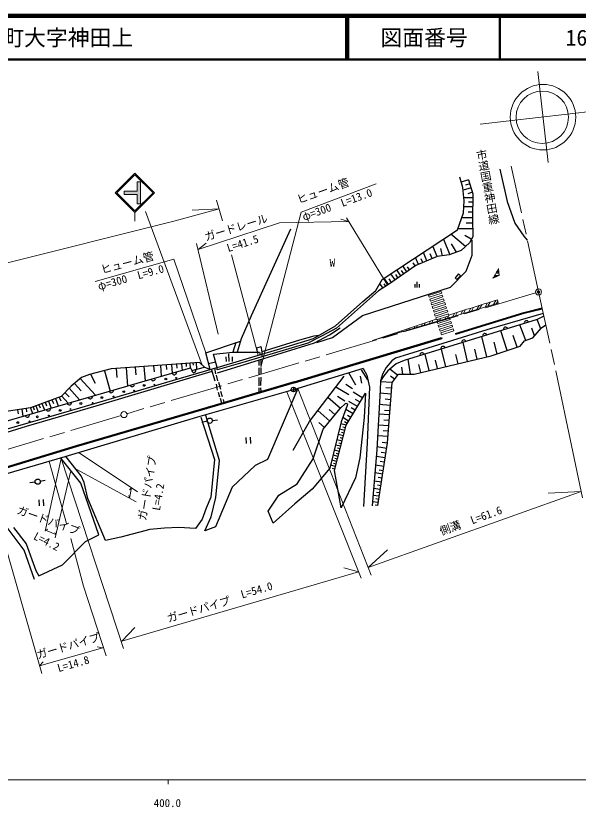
# Model space of a CAD drawing. Units: millimetres, scale not verified. Extents: x 40000 to 3743339, y -118363401 to 380000.
# Drawn here: x 433150 to 561897, y 198715 to 380000 of the extents above; entities that cross this region are included whole.
import ezdxf
from ezdxf.enums import TextEntityAlignment as Align

# ---------------------------------------------------------------- set-up
doc = ezdxf.new("R2010")
doc.units = ezdxf.units.MM
doc.header["$LTSCALE"] = 1000
doc.header["$PDMODE"] = 32
doc.header["$PDSIZE"] = 500
doc.linetypes.add('CHAIN', pattern=[18.5, 12, -1.5, 3.5, -1.5])
for name, color, linetype, lineweight in [('M-BGD', 7, 'Continuous', 25), ('M-BMK', 2, 'CHAIN', 13), ('M-BMK-SRVR', 3, 'Continuous', 13), ('M-STR-HTXT', 7, 'Continuous', 13), ('M-STR-STRC', 7, 'Continuous', 13), ('M-TTL', 2, 'Continuous', 140), ('M-TTL-BAND', 7, 'Continuous', 13), ('M-TTL-LINE', 7, 'Continuous', 50), ('M-TTL-TXT', 7, 'Continuous', 50)]:
    doc.layers.add(name, color=color, linetype=linetype, lineweight=lineweight)
doc.layers.add('M-OTRS', color=6, linetype='Continuous')
doc.styles.add('@ＭＳ ゴシック', font='')
doc.styles.add('ＭＳ ゴシック', font='')
doc.styles.get('@ＭＳ ゴシック').set_extended_font_data('@MS Gothic')
doc.styles.get('ＭＳ ゴシック').set_extended_font_data('MS Gothic')

msp = doc.modelspace()

# ---------------------------------------------------------------- hatches: boundary and pattern name
at = {"layer": 'M-STR-STRC'}
msp.add_hatch(color=256, dxfattribs=at).paths.add_polyline_path([(457918, 339836), (460917, 339836), (460917, 341961), (461667, 341961), (461667, 336961), (460917, 336961), (460917, 339086), (457917, 339086)])

# ---------------------------------------------------------------- linework, layer by layer
at = {"layer": 'M-BGD'}
for p, q in [((543983, 344856), (545643, 337488)), ((535520, 340686), (534790, 343010)), ((536814, 342412), (535142, 341890)), ((537097, 341507), (536137, 341207)), ((536814, 342412), (537810, 339226)), ((535786, 337600), (535520, 340686)), ((537380, 340602), (535576, 340038)), ((537697, 339587), (536621, 339250)), ((537810, 339226), (537677, 333518)), ((535653, 334845), (535786, 337600)), ((537789, 338311), (535723, 338325)), ((537765, 337277), (536784, 337283)), ((545643, 337488), (547368, 332510)), ((537741, 336242), (535721, 336256)), ((534259, 330962), (535653, 334845)), ((537682, 333727), (535257, 333743)), ((537711, 334985), (536721, 334991)), ((537694, 332469), (536286, 332478)), ((537677, 333518), (537744, 329402)), ((547368, 332510), (549426, 329523)), ((496009, 331145), (487048, 311265)), ((517034, 319612), (534259, 330962)), ((536110, 327184), (532761, 329975)), ((537715, 331211), (534356, 331234)), ((531033, 328836), (532506, 325277)), ((537424, 328819), (535939, 329672)), ((537744, 329402), (536980, 328008)), ((537662, 325205), (537662, 328573)), ((549426, 329523), (550257, 328579)), ((529646, 324889), (528637, 327258)), ((530856, 325053), (530463, 326702)), ((534064, 325858), (532869, 327764)), ((536980, 328008), (535089, 326216)), ((525339, 323055), (524665, 324640)), ((529646, 324889), (524734, 322798)), ((527277, 323880), (526452, 325818)), ((528461, 324384), (528003, 325461)), ((532334, 325254), (529646, 324889)), ((535089, 326216), (532334, 325254)), ((536238, 321471), (537662, 325205)), ((524734, 322798), (518494, 318483)), ((522650, 321357), (521733, 322708)), ((523067, 323587), (523031, 323640)), ((524612, 322714), (524135, 323417)), ((526308, 323468), (525933, 324348)), ((519969, 319503), (519011, 320915)), ((521318, 320436), (520381, 321817)), ((521984, 320896), (521479, 321641)), ((523307, 321811), (522816, 322535)), ((532696, 317812), (536238, 321471)), ((515574, 317089), (517034, 319612)), ((518449, 318452), (517468, 319898)), ((519160, 318944), (518634, 319719)), ((520644, 319969), (520124, 320735)), ((534516, 320863), (533702, 319982)), ((533702, 319982), (534128, 319588)), ((534128, 319588), (534946, 320473)), ((534946, 320473), (534516, 320863)), ((512545, 311366), (532696, 317812)), ((518494, 318483), (516171, 316990)), ((517203, 317653), (516500, 318690)), ((517875, 318085), (517497, 318642)), ((524509, 318551), (524509, 317801)), ((525009, 317801), (525009, 319051)), ((525509, 318551), (525509, 317801)), ((516171, 316990), (506546, 308460)), ((512587, 314567), (515574, 317089)), ((506314, 308958), (512587, 314567)), ((533798, 307254), (549492, 312065)), ((533866, 307065), (549551, 311874)), ((549492, 312065), (553619, 313092)), ((549541, 311871), (553667, 312898)), ((487048, 311265), (484725, 305988)), ((505663, 306314), (512545, 311366)), ((552496, 310410), (522095, 301051)), ((553907, 311774), (540972, 308029)), ((554031, 311204), (552496, 310410)), ((553325, 308310), (552533, 310422)), ((501303, 306071), (506314, 308958)), ((506546, 308460), (503261, 306668)), ((504953, 306934), (507409, 308493)), ((549891, 305615), (548570, 309202)), ((551918, 306669), (551255, 308467)), ((551534, 306220), (553525, 308543)), ((553525, 308543), (554472, 309185)), ((501415, 306629), (498108, 305707)), ((503261, 306668), (500041, 305009)), ((502507, 306764), (501415, 306629)), ((501535, 305075), (504953, 306934)), ((540972, 308029), (523047, 302528)), ((533798, 307254), (533866, 307065)), ((540960, 301870), (539849, 306517)), ((545640, 303362), (544226, 307864)), ((547908, 304133), (547018, 306751)), ((476627, 302802), (484580, 305505)), ((479332, 298238), (501535, 305075)), ((483481, 305132), (482833, 302934)), ((484725, 305988), (483806, 302934)), ((500041, 305009), (485671, 300761)), ((498108, 305707), (489504, 303044)), ((493072, 303582), (501303, 306071)), ((496872, 296151), (530597, 306274)), ((496929, 295960), (530659, 306084)), ((502034, 305199), (505663, 306314)), ((530597, 306274), (530659, 306084)), ((536593, 300825), (535548, 305193)), ((543373, 302591), (542634, 305251)), ((548580, 304362), (549642, 305523)), ((549642, 305523), (551534, 306220)), ((477611, 298966), (476627, 302802)), ((478386, 302503), (482800, 302934)), ((480029, 299665), (493072, 303582)), ((482800, 302934), (488973, 302934)), ((488332, 303970), (489355, 304228)), ((488509, 302934), (488332, 303970)), ((488973, 302934), (489083, 302384)), ((489555, 303060), (489355, 304228)), ((489504, 303044), (489475, 301885)), ((531585, 299628), (530617, 303674)), ((538777, 301348), (538238, 303601)), ((541942, 302105), (548580, 304362)), ((479216, 299416), (478386, 302503)), ((481260, 301848), (481290, 300798)), ((481989, 300818), (481940, 302568)), ((482659, 301888), (482689, 300838)), ((488886, 299884), (488868, 301175)), ((489303, 299904), (489284, 301303)), ((519215, 300996), (517929, 299436)), ((520064, 301598), (519215, 300996)), ((523047, 302528), (520064, 301598)), ((522095, 301051), (520232, 300292)), ((523522, 297890), (522947, 301313)), ((524319, 297890), (541942, 302105)), ((527781, 298718), (526872, 302521)), ((529683, 299173), (529214, 301135)), ((534409, 300303), (533904, 302417)), ((475167, 300578), (454988, 299101)), ((456148, 299205), (456300, 297130)), ((458396, 299351), (458698, 295235)), ((460493, 299504), (460624, 297724)), ((460896, 295874), (473175, 299325)), ((462485, 299650), (462724, 296387)), ((464692, 299811), (464792, 298455)), ((466247, 299925), (466430, 297429)), ((467576, 300022), (467653, 298972)), ((468808, 300113), (468952, 298138)), ((469010, 296479), (480029, 299665)), ((469915, 300194), (469981, 299285)), ((471100, 300280), (471210, 298773)), ((472116, 300355), (472164, 299701)), ((472999, 300419), (473081, 299299)), ((473175, 299325), (473441, 298728)), ((473441, 298728), (476317, 299519)), ((473684, 300469), (473718, 300001)), ((474408, 300521), (474518, 299024)), ((476428, 299416), (475167, 300578)), ((477611, 298966), (476428, 299416)), ((478887, 300638), (477284, 300240)), ((478928, 298010), (478696, 299280)), ((479265, 298935), (479216, 299416)), ((485671, 300761), (479265, 298935)), ((488866, 297808), (488866, 299367)), ((489283, 297931), (489283, 299387)), ((512653, 299201), (497751, 294621)), ((512653, 299201), (513549, 297674)), ((517929, 299436), (517135, 297876)), ((520232, 300292), (518304, 298702)), ((521783, 297890), (521504, 299497)), ((525880, 298263), (525439, 300104)), ((450010, 297840), (448151, 297110)), ((454988, 299101), (450010, 297840)), ((450224, 297894), (451298, 295866)), ((451570, 290688), (478112, 298567)), ((453416, 298703), (454777, 294028)), ((478769, 296341), (477964, 299068)), ((479405, 296361), (479087, 297653)), ((505352, 293592), (508305, 297475)), ((511027, 295412), (509358, 298188)), ((512339, 295869), (512081, 297419)), ((513711, 296579), (512269, 298939)), ((513549, 297674), (514113, 294919)), ((517135, 297876), (516643, 296371)), ((517370, 297530), (516643, 296371)), ((518304, 298702), (517370, 297530)), ((520563, 297667), (518791, 299034)), ((519861, 296758), (518922, 297482)), ((519274, 295998), (520735, 297890)), ((520735, 297890), (524319, 297890)), ((429831, 286846), (460896, 295874)), ((448151, 297110), (445828, 295152)), ((446550, 295760), (448079, 294100)), ((447803, 290207), (469010, 296479)), ((447906, 296903), (451398, 293113)), ((496872, 296151), (478768, 290792)), ((496929, 295960), (478824, 290600)), ((479007, 295645), (479246, 294254)), ((480061, 294433), (479604, 295983)), ((488846, 295273), (488886, 297181)), ((489263, 295292), (489303, 297201)), ((510212, 294557), (508682, 295511)), ((516643, 296371), (516561, 294209)), ((519274, 295998), (516633, 296188)), ((518279, 282192), (519274, 295998)), ((445828, 295152), (443505, 292828)), ((444403, 293727), (445363, 292686)), ((445351, 294675), (447763, 292057)), ((497751, 294621), (475253, 288200)), ((479445, 293797), (479802, 292704)), ((480478, 292723), (480121, 293956)), ((488872, 293783), (488826, 294776)), ((489285, 293905), (489243, 294796)), ((497751, 294621), (490782, 278391)), ((496729, 294895), (496721, 293895)), ((509368, 293146), (506381, 294945)), ((512561, 292448), (510370, 293783)), ((514113, 294919), (513616, 282208)), ((516561, 294209), (515767, 280689)), ((519179, 294677), (517870, 294772)), ((443505, 292828), (436469, 290173)), ((441424, 292043), (441741, 291205)), ((442231, 292348), (442876, 290637)), ((443102, 292676), (443444, 291770)), ((443621, 292945), (445141, 291295)), ((479802, 292704), (479763, 292763)), ((479902, 292386), (480240, 291273)), ((480842, 291406), (480677, 292127)), ((500373, 287087), (505352, 293592)), ((507454, 290082), (504575, 292577)), ((508473, 291735), (506767, 292762)), ((508770, 286224), (513217, 293525)), ((511965, 291470), (510928, 292101)), ((513217, 293525), (512885, 288016)), ((519084, 293357), (516491, 293544)), ((518990, 292060), (517706, 292153)), ((436469, 290173), (427939, 288879)), ((431275, 285361), (447803, 290207)), ((435573, 286008), (451570, 290688)), ((436469, 290173), (436944, 288913)), ((437107, 290414), (437358, 289750)), ((437746, 290655), (438259, 289295)), ((438436, 290916), (438707, 290198)), ((439127, 291176), (439680, 289708)), ((439872, 291458), (440165, 290682)), ((440618, 291739), (441216, 290155)), ((478768, 290792), (446940, 281466)), ((478824, 290600), (446996, 281274)), ((507376, 290007), (508704, 291269)), ((509036, 290738), (507642, 286954)), ((508704, 291269), (509102, 291136)), ((509102, 291136), (509036, 290738)), ((511369, 290491), (509412, 291683)), ((510863, 289660), (509948, 290217)), ((518897, 290764), (516352, 290947)), ((433541, 289729), (433675, 288845)), ((434543, 289881), (434785, 288286)), ((435507, 290027), (435625, 289250)), ((479763, 278126), (476677, 288414)), ((505049, 287158), (502271, 289566)), ((503526, 285295), (507376, 290007)), ((506246, 288624), (504857, 289828)), ((510356, 288828), (508693, 289841)), ((509850, 287997), (509102, 288452)), ((518738, 288557), (516233, 288738)), ((518805, 289491), (517544, 289582)), ((475253, 288200), (444388, 278941)), ((475515, 288083), (478635, 278325)), ((476958, 287124), (475720, 286875)), ((478141, 287323), (479322, 287484)), ((496673, 280532), (500373, 287087)), ((503851, 285692), (502486, 286875)), ((507642, 286954), (505053, 276400)), ((508770, 286224), (507540, 286539)), ((509343, 287165), (508014, 287975)), ((509020, 286641), (508422, 287006)), ((512885, 288016), (511890, 278723)), ((518648, 287319), (517407, 287408)), ((419808, 281063), (435573, 286008)), ((501203, 278524), (503526, 285295)), ((506115, 275869), (508770, 286224)), ((508455, 284994), (507237, 285306)), ((508612, 285609), (508000, 285766)), ((518559, 286080), (516081, 286258)), ((518470, 284844), (517233, 284934)), ((485840, 283416), (485879, 282016)), ((486929, 282046), (486889, 283445)), ((507834, 282572), (506642, 282878)), ((508143, 283777), (506938, 284085)), ((507988, 283174), (507389, 283328)), ((508299, 284385), (507693, 284540)), ((518381, 283609), (515949, 283784)), ((446940, 281466), (417136, 272438)), ((446998, 281274), (417194, 272247)), ((507528, 281380), (506349, 281683)), ((507681, 281976), (507088, 282128)), ((513616, 282208), (512753, 267572)), ((518075, 280895), (515812, 281249)), ((516022, 267788), (518279, 282192)), ((518259, 282065), (517038, 282256)), ((506926, 279034), (505772, 279330)), ((507226, 280201), (506059, 280500)), ((507076, 279617), (506496, 279766)), ((507377, 280790), (506790, 280941)), ((515767, 280689), (514727, 267745)), ((517907, 279817), (516783, 279994)), ((444388, 278941), (424441, 273133)), ((448002, 272915), (443521, 278557)), ((448101, 274641), (444650, 278989)), ((478635, 278325), (477772, 269696)), ((478934, 269663), (479763, 278126)), ((490782, 278391), (487961, 276964)), ((497552, 272816), (501203, 278524)), ((506630, 277879), (505487, 278172)), ((506484, 277307), (505915, 277453)), ((506778, 278456), (506204, 278603)), ((511890, 278723), (510894, 274143)), ((517738, 278740), (515637, 279070)), ((517583, 277749), (516548, 277911)), ((487961, 276964), (482651, 271986)), ((505053, 276400), (501004, 271555)), ((506337, 276736), (505206, 277026)), ((506192, 276171), (505630, 276315)), ((507642, 267306), (506115, 275869)), ((517427, 276758), (515476, 277064)), ((517272, 275767), (516323, 275915)), ((448831, 273081), (448101, 274641)), ((510894, 274143), (507642, 267306)), ((517150, 274990), (515332, 275274)), ((517007, 274075), (516131, 274212)), ((437567, 273175), (436376, 273003)), ((438750, 273374), (439858, 273602)), ((452150, 261100), (448002, 272915)), ((449661, 269397), (448831, 273081)), ((482651, 271986), (478867, 262926)), ((493371, 270227), (497552, 272816)), ((516863, 273160), (515183, 273423)), ((516732, 272320), (515923, 272446)), ((490915, 266510), (493371, 270227)), ((501004, 271555), (497021, 268169)), ((516357, 269926), (514920, 270151)), ((516600, 271480), (515047, 271723)), ((516478, 270703), (515731, 270820)), ((438446, 269145), (438486, 267745)), ((439536, 267775), (439496, 269174)), ((453710, 259806), (449661, 269397)), ((477772, 269696), (476743, 267207)), ((477838, 265249), (478934, 269663)), ((516132, 268490), (514804, 268698)), ((516244, 269208), (515553, 269316)), ((476743, 267207), (475781, 264718)), ((492043, 263788), (490915, 266510)), ((497021, 268169), (492043, 263788)), ((516028, 267826), (515389, 267926)), ((475781, 264718), (474287, 262560)), ((476444, 262029), (477838, 265249)), ((435091, 257615), (430744, 263390)), ((478867, 262926), (476444, 262029)), ((432635, 262793), (435490, 259042)), ((449064, 259607), (452150, 261100)), ((463833, 262361), (457195, 260602)), ((467218, 262660), (463833, 262361)), ((470437, 262793), (467218, 262660)), ((474287, 262560), (470437, 262793)), ((443820, 254197), (449064, 259607)), ((457195, 260602), (453710, 259806)), ((437415, 250878), (435091, 257615)), ((435490, 259042), (437746, 252903)), ((438410, 251675), (443820, 254197)), ((437746, 252903), (438410, 251675))]:
    msp.add_line(p, q, dxfattribs=at)
for centre, radius in [((462537, 295330), 200), ((464859, 295504), 100), ((467490, 296801), 200), ((469850, 297052), 100), ((457855, 293899), 200), ((460254, 294111), 100), ((496725, 294395), 500), ((452863, 292544), 200), ((455533, 292796), 100), ((448027, 291190), 200), ((450735, 291325), 100), ((438082, 288133), 200), ((440713, 288423), 100), ((443306, 289603), 200), ((445628, 289932), 100), ((433594, 286817), 200), ((436264, 287108), 100), ((477546, 287242), 600), ((438156, 273293), 600)]:
    msp.add_circle(centre, radius, dxfattribs=at)
for centre, radius, start, end in [((550068, 309663), 500, 17.11152, 197.11152), ((545290, 308192), 500, 17.11152, 197.11152), ((540511, 306720), 500, 17.11152, 197.11152), ((535732, 305249), 500, 17.11152, 197.11152), ((526175, 302307), 500, 17.11152, 197.11152), ((530954, 303778), 500, 17.11152, 197.11152), ((469419, 298269), 500, 195.69967, 15.69967), ((473906, 298779), 488, 180.09601, 24.04226), ((459795, 295554), 500, 196.20377, 16.20377), ((464605, 296916), 500, 195.69967, 15.69967), ((454993, 294158), 500, 196.20377, 16.20377), ((450192, 292763), 500, 196.20377, 16.20377), ((440589, 289973), 500, 196.20377, 16.20377), ((445391, 291368), 500, 196.20377, 16.20377), ((435788, 288577), 500, 196.20377, 16.20377)]:
    msp.add_arc(centre, radius, start, end, dxfattribs=at)
at = {"layer": 'M-BMK'}
for p, q in [((552819, 316753), (546572, 345586)), ((552148, 316553), (533450, 310982)), ((552819, 316753), (557259, 296434)), ((533450, 310982), (458576, 288857)), ((457234, 288458), (421761, 277833))]:
    msp.add_line(p, q, dxfattribs=at)
at = {"layer": 'M-BMK-SRVR'}
for p, q in [((552631, 367255), (555047, 346394)), ((539435, 355157), (572245, 358957))]:
    msp.add_line(p, q, dxfattribs=at)
for centre, radius in [((553844, 356783), 7500), ((553686, 356773), 6000), ((552819, 316753), 700), ((457905, 288659), 700)]:
    msp.add_circle(centre, radius, dxfattribs=at)
at = {"layer": 'M-OTRS'}
msp.add_point((552819, 316753), dxfattribs=at)
at = {"layer": 'M-STR-HTXT'}
for p, q in [((498440, 335005), (515615, 341501)), ((479124, 337760), (480452, 333047)), ((469632, 333047), (479689, 335754)), ((479689, 335754), (473507, 335517)), ((489280, 299493), (498440, 335005)), ((518147, 318483), (508826, 333698)), ((405247, 316851), (469632, 333047)), ((474866, 326477), (493495, 332566)), ((509291, 332914), (493495, 332566)), ((509291, 332914), (507592, 333393)), ((479456, 307060), (474544, 327836)), ((474866, 326477), (476760, 327934)), ((482510, 325214), (488601, 302239)), ((451319, 319128), (469301, 324252)), ((469301, 324252), (476627, 302802)), ((557259, 296434), (562885, 269598)), ((495172, 293885), (512238, 251141)), ((497751, 294621), (514483, 251898)), ((447636, 279915), (461003, 270918)), ((443521, 278557), (439895, 261957)), ((444741, 263683), (440752, 277882)), ((457768, 235063), (443521, 278557)), ((442138, 260404), (445737, 275763)), ((446998, 276162), (460671, 268661)), ((459599, 271863), (459186, 271440)), ((459599, 271863), (459194, 269471)), ((513822, 253587), (562584, 271036)), ((562584, 271036), (555018, 270634)), ((427491, 269895), (439064, 229320)), ((459194, 269471), (459027, 270090)), ((439951, 262210), (440509, 262422)), ((439951, 262210), (442324, 261199)), ((442324, 261199), (442102, 261658)), ((448657, 249345), (445737, 260297)), ((513822, 253587), (518245, 257690)), ((486889, 245399), (511570, 252649)), ((511570, 252649), (508231, 253575)), ((448657, 249345), (453830, 233422)), ((486889, 245399), (457403, 236746)), ((457403, 236746), (460430, 239838)), ((438569, 231095), (453092, 235227)), ((453092, 235227), (451782, 235440)), ((438569, 231095), (439410, 231981))]:
    msp.add_line(p, q, dxfattribs=at)
at = {"layer": 'M-STR-STRC'}
for p, q in [((455918, 339461), (460418, 343961)), ((456272, 339461), (460418, 343608)), ((464919, 339461), (460418, 343961)), ((464565, 339461), (460418, 343608)), ((461667, 341961), (460917, 341961)), ((460917, 339836), (460917, 341961)), ((461667, 336961), (461667, 341961)), ((455918, 339461), (460418, 334961)), ((456272, 339461), (460418, 335314)), ((457917, 339086), (457918, 339836)), ((460917, 339086), (457917, 339086)), ((460917, 339836), (457918, 339836)), ((460418, 335314), (464565, 339461)), ((460419, 334961), (464919, 339461)), ((460917, 336961), (460917, 339086)), ((461667, 336961), (460917, 336961)), ((460418, 334961), (460418, 332961)), ((475797, 299997), (462862, 335138)), ((543258, 321001), (543619, 321027)), ((543619, 321027), (543572, 321559)), ((543817, 320479), (543677, 322085)), ((542972, 320528), (543658, 320577)), ((527650, 315955), (530514, 316883)), ((527789, 315526), (527650, 315955)), ((527789, 315526), (530653, 316454)), ((527929, 315096), (530792, 316024)), ((528068, 314667), (530931, 315595)), ((530653, 316454), (530514, 316883)), ((530931, 315595), (530792, 316024)), ((514836, 305598), (543606, 314160)), ((528068, 314667), (527929, 315096)), ((528207, 314237), (531070, 315165)), ((528346, 313808), (528207, 314237)), ((528346, 313808), (531210, 314736)), ((528485, 313378), (531349, 314306)), ((528625, 312949), (531488, 313877)), ((531210, 314736), (531070, 315165)), ((531488, 313877), (531349, 314306)), ((538734, 312709), (539229, 313641)), ((539340, 312889), (539840, 313831)), ((540636, 313276), (541141, 314226)), ((541242, 313456), (541751, 314415)), ((542538, 313842), (543058, 314822)), ((543144, 314022), (543473, 314642)), ((543394, 314926), (543606, 314160)), ((528625, 312949), (528485, 313378)), ((528764, 312519), (531627, 313447)), ((528903, 312090), (528764, 312519)), ((528903, 312090), (531766, 313018)), ((529042, 311660), (531906, 312588)), ((529181, 311231), (532045, 312159)), ((531766, 313018), (531627, 313447)), ((532045, 312159), (531906, 312588)), ((533211, 311065), (533578, 311854)), ((533787, 311237), (534161, 312039)), ((535027, 311606), (535434, 312443)), ((535612, 311780), (536026, 312630)), ((536867, 312153), (537316, 313035)), ((537462, 312330), (537920, 313232)), ((527816, 309460), (528076, 310075)), ((528374, 309626), (528643, 310260)), ((529181, 311231), (529042, 311660)), ((529320, 310801), (532184, 311729)), ((529460, 310372), (529320, 310801)), ((529460, 310372), (532323, 311300)), ((529590, 309988), (529811, 310486)), ((529599, 309942), (532462, 310870)), ((529738, 309513), (532601, 310441)), ((529877, 309083), (532741, 310011)), ((530158, 310157), (530387, 310672)), ((531418, 310532), (531665, 311086)), ((531986, 310701), (532240, 311273)), ((532323, 311300), (532184, 311729)), ((532601, 310441), (532462, 310870)), ((532880, 309582), (532741, 310011)), ((522604, 307909), (522748, 308307)), ((523140, 308069), (523293, 308490)), ((524323, 308421), (524504, 308895)), ((524867, 308583), (525057, 309079)), ((526060, 308938), (526280, 309484)), ((526612, 309102), (526840, 309669)), ((529738, 309513), (529599, 309942)), ((530016, 308654), (529877, 309083)), ((530016, 308654), (532880, 309582)), ((530156, 308224), (533019, 309152)), ((530156, 308224), (530295, 307795)), ((530295, 307795), (533158, 308723)), ((530434, 307365), (533297, 308293)), ((533158, 308723), (533019, 309152)), ((533437, 307864), (533297, 308293)), ((517417, 306366), (517469, 306510)), ((517953, 306525), (518015, 306698)), ((519145, 306880), (519230, 307115)), ((519682, 307040), (519776, 307301)), ((520873, 307394), (520989, 307713)), ((521412, 307555), (521536, 307898)), ((530573, 306936), (530434, 307365)), ((530573, 306936), (533437, 307864))]:
    msp.add_line(p, q, dxfattribs=at)
for centre, radius, start, end in [((526735, 330659), 18988, 325.47277, 333.15743), ((526735, 330659), 19139, 329.69234, 331.61019), ((619438, 131469), 203576, 111.80568, 112.24243), ((526735, 330659), 19139, 326.95051, 328.03778), ((619438, 131469), 203727, 111.8371, 112.10411), ((770281, -428086), 776882, 106.98063, 107.83985), ((770281, -428086), 776882, 108.06185, 109.19647)]:
    msp.add_arc(centre, radius, start, end, dxfattribs=at)
at = {"layer": 'M-TTL'}
msp.add_line((680000, 380000), (40000, 380000), dxfattribs=at)
at = {"layer": 'M-TTL-BAND'}
for p, q in [((40000, 205000), (579000, 205000)), ((468000, 205000), (468000, 204000))]:
    msp.add_line(p, q, dxfattribs=at)
at = {"layer": 'M-TTL-LINE'}
for p, q in [((508747, 380000), (508747, 370000)), ((509247, 380000), (509247, 370000)), ((543997, 380000), (543997, 370000)), ((40000, 370000), (680000, 370000))]:
    msp.add_line(p, q, dxfattribs=at)

# ---------------------------------------------------------------- texts
at = {"layer": 'M-BGD', "style": '@ＭＳ ゴシック'}
msp.add_text('市道国重神田線', height=1833, rotation=280.52, dxfattribs=at).set_placement((541305, 331909), align=Align.BOTTOM_RIGHT)
at = {"layer": 'M-BGD', "style": 'ＭＳ ゴシック'}
msp.add_text('W', height=1833, rotation=1.622, dxfattribs=at).set_placement((505662, 321956), align=Align.BOTTOM_CENTER)
at = {"layer": 'M-STR-HTXT', "style": 'ＭＳ ゴシック'}
for s, rotation, p in [('ヒューム管', 19.571, (503962, 338501)), ('φ=300\u3000L=13.0', 19.922, (507215, 335382)), ('ガードレール', 17.115, (484020, 330093)), ('L=41.5', 17.671, (485525, 326482)), ('ヒューム管', 15.206, (459068, 321995)), ('φ=300\u3000L=9.0', 15.502, (459864, 318676)), ('ガードパイプ', 80.542, (464712, 271532)), ('L=4.2', 80.542, (467187, 269533)), ('ガードパイプ', 340.365, (440116, 262984)), ('側溝\u3000L=61.6', 19.741, (537800, 262981)), ('L=4.2', 332.879, (439547, 258273)), ('L=54.0', 16.362, (488694, 247039)), ('ガードパイプ', 16.362, (475405, 242610)), ('ガードパイプ', 16.362, (445545, 234242)), ('L=14.8', 15.838, (446693, 230141))]:
    msp.add_text(s, height=1833, rotation=rotation, dxfattribs=at).set_placement(p, align=Align.BOTTOM_CENTER)
at = {"layer": 'M-TTL-BAND', "style": 'ＭＳ ゴシック'}
msp.add_text('400.0', height=1833, dxfattribs=at).set_placement((467844, 198195), align=Align.BOTTOM_CENTER)
at = {"layer": 'M-TTL-TXT', "style": 'ＭＳ ゴシック'}
msp.add_text('下関市豊北町大字神田上', height=3666, dxfattribs=at).set_placement((405024, 375000), align=Align.MIDDLE_LEFT)
for s, p in [('図面番号', (526622, 375000)), ('16', (561497, 375000))]:
    msp.add_text(s, height=3666, dxfattribs=at).set_placement(p, align=Align.MIDDLE_CENTER)

doc.saveas('drawing.dxf')
